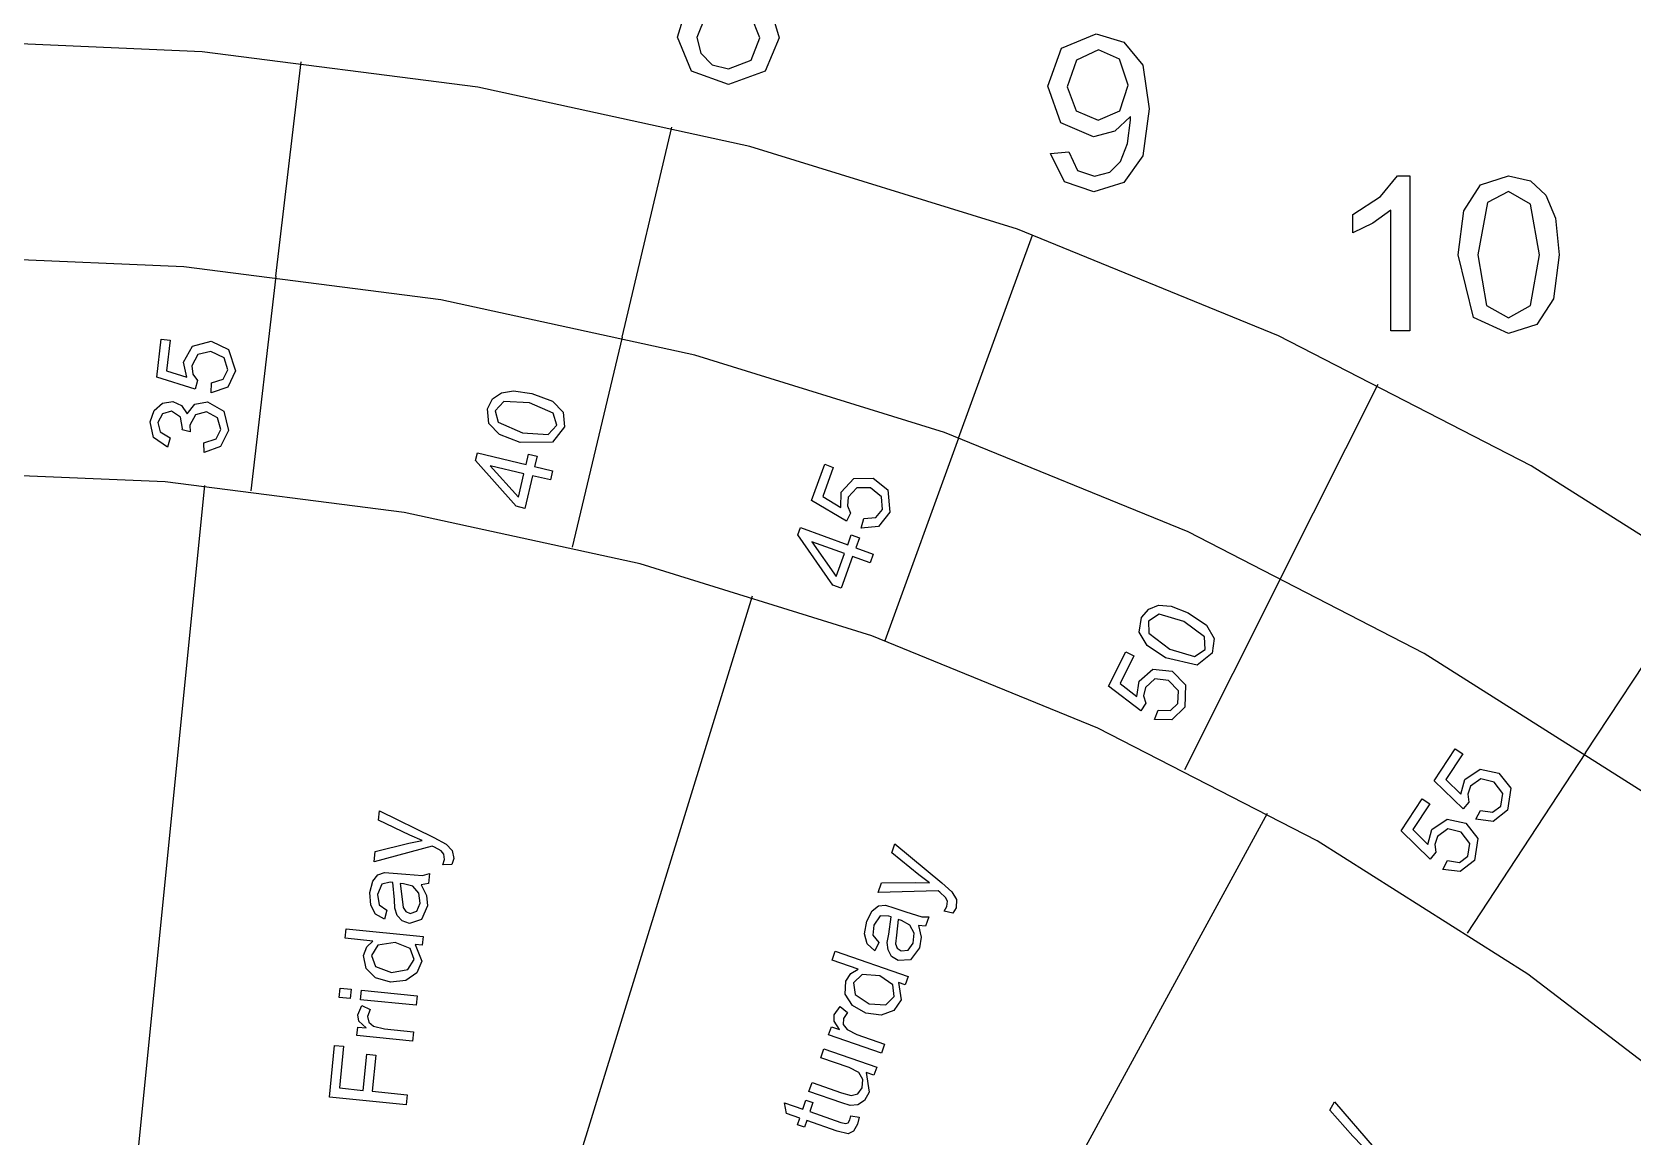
# Model space of a CAD drawing. Extents: x 7.9 to 57.9, y 5.2 to 55.2.
# Drawn here: x 33.88 to 48.72, y 34.07 to 44.31 of the extents above; entities that cross this region are included whole.
import ezdxf

# ---------------------------------------------------------------- set-up
doc = ezdxf.new("R2010")
doc.units = 0

msp = doc.modelspace()

# ---------------------------------------------------------------- linework, layer by layer
at = {"layer": 'dim'}
for p, q in [((35.458484, 44.127014), (32.890867, 44.23668)), ((38.011133, 43.798014), (35.458484, 44.127014)), ((40.533846, 43.249682), (38.011133, 43.798014)), ((43.011653, 42.482016), (40.533846, 43.249682)), ((45.429588, 41.495017), (43.011653, 42.482016)), ((47.772681, 40.288685), (45.429588, 41.495017)), ((50.025965, 38.863021), (47.772681, 40.288685))]:
    msp.add_line(p, q, dxfattribs=at)
at = {"layer": 'graphic border'}
for p, q in [((39.861784, 44.261161), (39.932097, 44.494558)), ((40.123501, 44.465261), (40.042446, 44.260185)), ((40.62545, 44.254324), (40.540489, 44.464284)), ((40.735799, 44.484792), (40.805136, 44.256277)), ((39.991665, 43.947686), (39.861784, 44.261161)), ((40.042446, 44.260185), (40.077601, 44.114677)), ((40.042446, 44.260185), (40.042446, 44.260185)), ((40.543418, 44.048272), (40.62545, 44.254324)), ((40.805136, 44.256277), (40.675255, 43.947686)), ((43.420499, 44.15836), (43.742761, 44.29117)), ((43.742761, 44.29117), (43.997642, 44.215976)), ((43.997642, 44.215976), (44.173423, 44.001134)), ((40.077601, 44.114677), (40.184046, 44.005304)), ((43.292571, 43.807777), (43.420499, 44.15836)), ((43.764317, 44.145652), (43.560218, 44.04995)), ((43.957674, 44.056787), (43.764317, 44.145652)), ((36.141453, 42.046956), (36.373651, 44.033974)), ((40.333458, 43.822689), (39.991665, 43.947686)), ((40.184046, 44.005304), (40.335414, 43.967217)), ((40.675255, 43.947686), (40.333458, 43.822689)), ((40.335414, 43.967217), (40.543418, 44.048272)), ((43.560218, 44.04995), (43.473305, 43.801906)), ((44.038729, 43.816553), (43.957674, 44.056787)), ((44.173423, 44.001134), (44.233968, 43.598794)), ((43.415615, 43.467936), (43.292571, 43.807777)), ((43.473305, 43.801906), (43.555336, 43.579251)), ((43.959629, 43.579251), (44.038729, 43.816553)), ((44.038729, 43.816553), (44.038729, 43.816553)), ((43.716396, 43.339031), (43.415615, 43.467936)), ((43.555336, 43.579251), (43.759435, 43.494291)), ((43.759435, 43.494291), (43.959629, 43.579251)), ((44.058189, 43.527504), (43.913658, 43.390786)), ((44.032869, 43.277508), (44.059248, 43.492349)), ((44.059248, 43.492349), (44.058189, 43.527504)), ((44.233968, 43.598794), (44.174399, 43.161298)), ((39.348093, 41.480748), (39.809341, 43.428079)), ((43.913658, 43.390786), (43.716396, 43.339031)), ((43.446865, 42.92204), (43.318936, 43.184734)), ((43.318936, 43.184734), (43.319008, 43.184724)), ((43.319008, 43.184724), (43.487952, 43.200361)), ((43.487952, 43.200361), (43.569983, 43.027509)), ((43.96744, 43.10954), (44.032869, 43.277508)), ((43.569983, 43.027509), (43.725254, 42.973798)), ((43.866856, 43.010909), (43.96744, 43.10954)), ((44.174399, 43.161298), (43.996666, 42.91423)), ((43.721277, 42.82927), (43.446865, 42.92204)), ((43.996666, 42.91423), (43.721277, 42.82927)), ((43.725254, 42.973798), (43.866856, 43.010909)), ((46.377071, 42.785868), (46.533318, 42.977272)), ((46.533318, 42.977272), (46.646599, 42.977272)), ((46.646599, 42.977272), (46.646599, 41.539785)), ((47.148548, 42.654034), (47.303821, 42.893288)), ((47.303821, 42.893288), (47.563583, 42.977272)), ((47.563583, 42.977272), (47.76573, 42.930399)), ((47.76573, 42.930399), (47.909285, 42.79661)), ((46.119259, 42.6179), (46.377071, 42.785868)), ((47.368273, 42.729228), (47.277453, 42.245832)), ((47.561631, 42.831765), (47.368273, 42.729228)), ((47.766706, 42.715555), (47.561631, 42.831765)), ((47.909285, 42.79661), (47.99815, 42.583721)), ((46.119259, 42.447979), (46.119259, 42.6179)), ((46.470821, 42.659892), (46.303829, 42.5388)), ((46.470821, 41.539785), (46.470821, 42.659892)), ((47.09679, 42.245832), (47.148548, 42.654034)), ((47.849714, 42.245832), (47.766706, 42.715555)), ((47.99815, 42.583721), (48.030376, 42.245832)), ((42.467421, 40.54677), (43.151447, 42.427956)), ((46.303829, 42.5388), (46.119259, 42.447979)), ((35.287309, 42.13433), (32.890866, 42.236685)), ((37.669781, 41.827264), (35.287309, 42.13433)), ((47.238392, 41.663805), (47.09679, 42.245832)), ((47.09679, 42.245832), (47.09679, 42.245832)), ((47.277453, 42.245832), (47.359484, 41.77611)), ((47.277453, 42.245832), (47.277453, 42.245832)), ((47.766706, 41.777087), (47.849714, 42.245832)), ((48.030376, 42.245832), (47.978619, 41.83861)), ((36.141453, 42.046956), (35.909281, 40.059938)), ((47.978619, 41.83861), (47.823348, 41.599353)), ((40.024313, 41.315487), (37.669781, 41.827264)), ((47.359484, 41.77611), (47.563583, 41.6599)), ((47.563583, 41.6599), (47.766706, 41.777087)), ((46.646599, 41.539785), (46.470821, 41.539785)), ((47.563583, 41.515372), (47.238392, 41.663805)), ((47.823348, 41.599353), (47.563583, 41.515372)), ((35.036931, 41.110908), (35.07826, 41.4645)), ((35.07826, 41.4645), (35.161687, 41.454749)), ((35.161687, 41.454749), (35.128521, 41.171002)), ((35.286228, 41.249919), (35.369107, 41.39953)), ((35.369107, 41.39953), (35.542474, 41.444168)), ((35.542474, 41.444168), (35.702753, 41.368398)), ((39.348093, 41.480748), (38.886872, 39.536063)), ((35.315149, 41.110347), (35.286228, 41.249919)), ((35.416618, 41.322194), (35.360636, 41.21762)), ((35.539414, 41.350617), (35.416618, 41.322194)), ((35.660424, 41.292221), (35.539414, 41.350617)), ((35.695485, 41.179958), (35.660424, 41.292221)), ((35.702753, 41.368398), (35.767262, 41.171568)), ((42.336933, 40.598999), (40.024313, 41.315487)), ((35.394117, 40.999342), (35.036931, 41.110908)), ((35.128521, 41.171002), (35.315149, 41.110347)), ((35.360636, 41.21762), (35.37113, 41.139204)), ((35.37113, 41.139204), (35.414367, 41.080066)), ((35.545142, 41.05888), (35.651527, 41.094136)), ((35.651527, 41.094136), (35.695485, 41.179958)), ((35.767262, 41.171568), (35.694399, 41.019308)), ((35.414367, 41.080066), (35.394117, 40.999342)), ((35.542179, 40.966301), (35.545142, 41.05888)), ((35.694399, 41.019308), (35.542179, 40.966301)), ((35.542179, 40.966301), (35.542179, 40.966301)), ((38.148403, 40.911836), (38.230057, 40.966259)), ((38.230057, 40.966259), (38.343894, 40.98495)), ((38.343894, 40.98495), (38.512021, 40.961662)), ((38.512021, 40.961662), (38.704203, 40.889521)), ((45.457235, 39.258251), (46.354833, 41.046832)), ((34.975906, 40.698638), (35.013663, 40.802883)), ((35.013663, 40.802883), (35.0903, 40.869642)), ((35.17261, 40.795612), (35.089266, 40.772413)), ((35.0903, 40.869642), (35.185036, 40.885127)), ((35.257128, 40.740501), (35.17261, 40.795612)), ((35.185036, 40.885127), (35.266055, 40.850591)), ((35.266055, 40.850591), (35.31764, 40.77032)), ((35.31764, 40.77032), (35.389722, 40.861211)), ((35.389722, 40.861211), (35.508274, 40.882754)), ((35.508274, 40.882754), (35.65846, 40.796366)), ((35.65846, 40.796366), (35.702901, 40.617121)), ((38.102281, 40.818881), (38.148403, 40.911836)), ((38.11319, 40.6828), (38.102281, 40.818881)), ((38.253055, 40.887542), (38.172859, 40.801156)), ((38.172859, 40.801156), (38.200454, 40.695245)), ((38.491188, 40.873764), (38.253055, 40.887542)), ((38.709701, 40.779315), (38.491188, 40.873764)), ((38.704203, 40.889521), (38.802716, 40.786375)), ((35.007912, 40.551822), (34.975906, 40.698638)), ((35.089266, 40.772413), (35.047931, 40.692185)), ((35.047931, 40.692185), (35.07002, 40.603564)), ((35.274494, 40.636697), (35.257128, 40.740501)), ((35.395771, 40.762165), (35.344805, 40.666838)), ((35.344805, 40.666838), (35.347302, 40.604106)), ((35.499311, 40.789888), (35.395771, 40.762165)), ((35.60006, 40.734846), (35.499311, 40.789888)), ((35.630613, 40.626058), (35.60006, 40.734846)), ((38.211703, 40.579654), (38.11319, 40.6828)), ((38.200454, 40.695245), (38.425193, 40.595307)), ((38.663215, 40.581052), (38.743299, 40.666962)), ((38.813624, 40.650292), (38.703894, 40.509178)), ((38.743299, 40.666962), (38.709701, 40.779315)), ((38.802716, 40.786375), (38.813624, 40.650292)), ((35.13522, 40.463193), (35.007912, 40.551822)), ((35.07002, 40.603564), (35.160956, 40.548683)), ((35.160956, 40.548683), (35.13522, 40.463193)), ((35.271799, 40.62276), (35.274494, 40.636697)), ((35.347302, 40.604106), (35.271799, 40.62276)), ((35.474648, 40.503179), (35.587795, 40.541579)), ((35.476085, 40.41451), (35.474648, 40.503179)), ((35.587795, 40.541579), (35.630613, 40.626058)), ((35.702901, 40.617121), (35.628922, 40.467944)), ((38.404359, 40.5074), (38.211703, 40.579654)), ((38.703894, 40.509178), (38.404358, 40.507398)), ((38.404358, 40.507398), (38.404359, 40.5074)), ((38.425193, 40.595307), (38.663215, 40.581052)), ((38.425193, 40.595307), (38.425193, 40.595307)), ((42.467421, 40.54677), (41.783368, 38.668231)), ((44.593672, 39.6778), (42.336933, 40.598999)), ((35.476159, 40.414507), (35.476085, 40.41451)), ((35.628922, 40.467944), (35.476159, 40.414507)), ((37.991727, 40.339706), (38.008282, 40.409558)), ((38.008282, 40.409558), (38.459702, 40.302569)), ((38.459702, 40.302569), (38.482001, 40.396655)), ((38.482001, 40.396655), (38.560405, 40.378073)), ((38.560405, 40.378073), (38.538106, 40.283987)), ((35.116132, 40.141642), (32.890864, 40.236686)), ((38.367805, 39.914825), (37.991727, 40.339706)), ((38.439431, 40.217036), (38.125338, 40.291478)), ((38.125338, 40.291478), (38.387739, 39.998932)), ((38.387739, 39.998932), (38.439431, 40.217036)), ((38.538106, 40.283987), (38.704893, 40.244458)), ((38.704893, 40.244458), (38.684622, 40.158925)), ((41.105294, 39.969472), (41.227054, 40.304005)), ((41.305983, 40.275277), (41.208274, 40.006825)), ((41.227054, 40.304005), (41.305983, 40.275277)), ((35.479625, 40.107563), (34.683082, 32.146252)), ((37.328428, 39.856509), (35.116132, 40.141642)), ((38.517835, 40.198454), (38.446209, 39.896243)), ((38.684622, 40.158925), (38.517835, 40.198454)), ((41.37993, 40.047245), (41.495078, 40.173712)), ((41.523473, 40.087501), (41.444885, 39.998659)), ((41.495078, 40.173712), (41.674066, 40.177163)), ((41.649514, 40.08684), (41.523473, 40.087501)), ((41.753796, 40.002114), (41.649514, 40.08684)), ((41.674066, 40.177163), (41.812552, 40.066476)), ((41.812552, 40.066476), (41.829929, 39.860072)), ((38.446209, 39.896243), (38.367805, 39.914825)), ((41.427123, 39.778541), (41.105294, 39.969472)), ((41.208274, 40.006825), (41.375884, 39.904765)), ((41.375884, 39.904765), (41.37993, 40.047245)), ((41.444885, 39.998659), (41.43701, 39.919934)), ((41.43701, 39.919934), (41.465444, 39.852419)), ((41.762022, 39.884788), (41.753796, 40.002114)), ((39.514778, 39.381288), (37.328428, 39.856509)), ((41.465444, 39.852419), (41.427123, 39.778541)), ((41.563576, 39.712247), (41.587808, 39.801645)), ((41.587808, 39.801645), (41.699458, 39.811419)), ((41.699458, 39.811419), (41.762022, 39.884788)), ((41.829929, 39.860072), (41.723917, 39.728722)), ((40.9787, 39.650211), (41.003253, 39.717669)), ((41.302909, 39.18454), (40.9787, 39.650211)), ((41.003253, 39.717669), (41.4392, 39.558997)), ((41.4392, 39.558997), (41.472271, 39.649858)), ((41.472271, 39.649858), (41.547988, 39.622299)), ((41.547988, 39.622299), (41.514917, 39.531438)), ((41.723917, 39.728722), (41.563576, 39.712247)), ((41.563576, 39.712247), (41.563576, 39.712247)), ((46.780559, 38.551891), (44.593672, 39.6778)), ((41.409136, 39.476396), (41.105808, 39.586798)), ((41.105808, 39.586798), (41.332472, 39.265764)), ((41.332472, 39.265764), (41.409136, 39.476396)), ((41.514917, 39.531438), (41.675987, 39.472814)), ((41.675987, 39.472814), (41.645923, 39.390212)), ((41.662211, 38.715978), (39.514778, 39.381288)), ((41.484853, 39.448837), (41.378626, 39.156981)), ((41.645923, 39.390212), (41.484853, 39.448837)), ((41.378626, 39.156981), (41.302909, 39.18454)), ((45.457235, 39.258251), (44.559637, 37.472316)), ((48.277108, 37.631066), (49.376106, 39.300584)), ((40.554486, 39.080981), (38.196443, 31.43717)), ((44.141178, 38.748646), (44.161947, 38.883577)), ((44.161947, 38.883577), (44.228263, 38.96339)), ((44.324492, 38.915616), (44.226534, 38.850053)), ((44.228263, 38.96339), (44.320267, 38.997515)), ((44.320267, 38.997515), (44.435348, 38.989448)), ((44.553027, 38.847289), (44.324492, 38.915616)), ((44.435348, 38.989448), (44.593573, 38.928016)), ((44.593573, 38.928016), (44.763938, 38.813499)), ((44.213249, 38.625564), (44.141178, 38.748646)), ((44.226534, 38.850053), (44.228961, 38.740633)), ((44.228961, 38.740633), (44.424595, 38.59156)), ((44.74387, 38.704996), (44.553027, 38.847289)), ((44.763938, 38.813499), (44.836005, 38.690415)), ((43.757755, 37.86058), (41.662211, 38.715978)), ((44.384049, 38.510828), (44.213249, 38.625564)), ((44.424595, 38.59156), (44.652912, 38.522799)), ((44.424595, 38.59156), (44.424595, 38.59156)), ((44.652912, 38.522799), (44.750649, 38.587924)), ((44.750649, 38.587924), (44.74387, 38.704996)), ((44.836005, 38.690415), (44.815236, 38.555484)), ((43.857041, 38.248158), (44.016815, 38.566293)), ((44.091875, 38.528596), (43.963661, 38.273302)), ((44.016815, 38.566293), (44.091875, 38.528596)), ((44.384051, 38.510824), (44.384049, 38.510828)), ((44.675923, 38.443476), (44.384051, 38.510824)), ((44.815236, 38.555484), (44.675923, 38.443476)), ((48.883624, 37.22127), (46.780559, 38.551891)), ((44.118286, 38.152476), (44.138849, 38.293521)), ((44.138849, 38.293521), (44.2679, 38.405765)), ((44.286089, 38.316846), (44.197719, 38.237725)), ((44.2679, 38.405765), (44.446078, 38.388413)), ((44.411202, 38.301553), (44.286089, 38.316846)), ((44.50494, 38.205295), (44.411202, 38.301553)), ((44.446078, 38.388413), (44.570776, 38.262398)), ((44.154526, 38.021156), (43.857041, 38.248158)), ((43.963661, 38.273302), (44.118286, 38.152476)), ((44.197719, 38.237725), (44.180759, 38.160446)), ((44.180759, 38.160446), (44.201166, 38.090088)), ((44.499491, 38.08781), (44.50494, 38.205295)), ((44.570776, 38.262398), (44.564074, 38.055375)), ((44.201166, 38.090088), (44.154526, 38.021156)), ((44.282355, 37.939472), (44.316803, 38.025455)), ((44.316803, 38.025455), (44.428833, 38.022197)), ((44.428833, 38.022197), (44.499491, 38.08781)), ((44.564074, 38.055375), (44.443531, 37.937217)), ((45.788435, 36.815093), (43.757755, 37.86058)), ((44.282359, 37.93947), (44.282355, 37.939472)), ((44.443531, 37.937217), (44.282359, 37.93947)), ((46.872595, 37.371819), (47.068221, 37.669254)), ((47.138398, 37.623098), (46.981414, 37.384418)), ((47.068221, 37.669254), (47.138398, 37.623098)), ((48.277108, 37.631066), (47.178083, 35.958901)), ((46.981414, 37.384418), (47.120969, 37.246456)), ((47.120969, 37.246456), (47.157766, 37.38416)), ((47.157766, 37.38416), (47.298973, 37.480663)), ((47.306722, 37.39023), (47.209763, 37.321904)), ((47.298973, 37.480663), (47.473933, 37.442745)), ((47.429215, 37.360517), (47.306722, 37.39023)), ((47.473933, 37.442745), (47.583159, 37.303102)), ((47.141717, 37.111815), (46.872595, 37.371819)), ((47.209763, 37.321904), (47.183947, 37.247119)), ((47.183947, 37.247119), (47.196044, 37.174866)), ((47.511143, 37.254025), (47.429215, 37.360517)), ((47.492092, 37.137967), (47.511143, 37.254025)), ((47.583159, 37.303102), (47.552469, 37.098257)), ((37.091327, 37.006999), (37.100079, 37.094465)), ((37.100079, 37.094465), (37.605226, 36.845643)), ((46.566946, 36.907104), (46.762573, 37.204539)), ((46.832749, 37.158383), (46.675765, 36.9197)), ((46.762573, 37.204539), (46.832749, 37.158383)), ((47.196044, 37.174866), (47.141717, 37.111815)), ((47.259203, 37.01584), (47.3034, 37.097242)), ((47.3034, 37.097242), (47.414293, 37.081002)), ((47.414293, 37.081002), (47.492092, 37.137967)), ((47.552469, 37.098257), (47.419021, 36.994893)), ((37.381072, 36.8666), (37.091327, 37.006999)), ((45.325447, 37.07015), (41.499418, 30.045463)), ((46.852117, 36.919443), (46.993325, 37.015948)), ((46.993325, 37.015948), (47.168283, 36.978028)), ((47.168283, 36.978028), (47.27751, 36.838387)), ((47.419021, 36.994893), (47.259203, 37.01584)), ((47.259203, 37.01584), (47.259203, 37.01584)), ((37.062202, 36.715937), (37.371784, 36.793421)), ((37.371784, 36.793421), (37.495066, 36.818875)), ((37.495066, 36.818875), (37.381072, 36.8666)), ((37.605226, 36.845643), (37.717419, 36.784846)), ((47.741281, 35.579517), (45.788435, 36.815093)), ((46.836069, 36.6471), (46.566946, 36.907104)), ((46.675765, 36.9197), (46.815319, 36.781739)), ((46.815319, 36.781739), (46.852117, 36.919443)), ((46.904114, 36.857189), (46.878297, 36.782401)), ((47.001073, 36.925512), (46.904114, 36.857189)), ((47.123565, 36.8958), (47.001073, 36.925512)), ((47.205495, 36.78931), (47.123565, 36.8958)), ((47.27751, 36.838387), (47.246819, 36.633539)), ((37.589377, 36.765758), (37.052769, 36.621668)), ((37.052769, 36.621668), (37.062202, 36.715937)), ((37.609977, 36.755852), (37.589377, 36.765758)), ((37.672415, 36.722612), (37.609977, 36.755852)), ((37.696757, 36.69122), (37.672415, 36.722612)), ((37.689029, 36.594326), (37.701804, 36.643599)), ((37.701804, 36.643599), (37.696757, 36.69122)), ((37.717419, 36.784846), (37.775239, 36.725073)), ((37.788446, 36.651117), (37.772117, 36.595821)), ((37.775239, 36.725073), (37.788446, 36.651117)), ((41.847845, 36.70357), (41.87667, 36.786612)), ((42.097062, 36.499719), (41.847845, 36.70357)), ((41.87667, 36.786612), (42.31022, 36.427279)), ((46.890394, 36.710149), (46.836069, 36.6471)), ((46.878297, 36.782401), (46.890394, 36.710149)), ((47.108645, 36.616287), (47.186442, 36.67325)), ((47.186442, 36.67325), (47.205495, 36.78931)), ((37.03887, 36.442996), (37.084307, 36.499796)), ((37.084307, 36.499796), (37.146313, 36.521076)), ((37.146313, 36.521076), (37.227413, 36.517374)), ((37.227413, 36.517374), (37.344031, 36.505705)), ((37.344031, 36.505705), (37.499089, 36.495587)), ((37.499089, 36.495587), (37.563036, 36.511763)), ((37.563036, 36.511763), (37.553894, 36.420412)), ((37.772123, 36.595823), (37.689029, 36.594326)), ((37.772117, 36.595821), (37.772123, 36.595823)), ((42.196856, 36.426827), (42.097062, 36.499719)), ((46.953555, 36.551125), (46.99775, 36.632525)), ((47.113373, 36.530178), (46.953555, 36.551125)), ((46.953555, 36.551125), (46.953555, 36.551125)), ((46.99775, 36.632525), (47.108645, 36.616287)), ((47.246819, 36.633539), (47.113373, 36.530178)), ((37.012566, 36.337166), (37.03887, 36.442996)), ((37.123291, 36.413935), (37.083682, 36.317288)), ((37.201086, 36.431173), (37.123291, 36.413935)), ((37.223859, 36.428362), (37.201086, 36.431173)), ((37.238377, 36.269368), (37.223859, 36.428362)), ((37.292361, 36.421505), (37.311109, 36.27534)), ((37.324434, 36.418285), (37.292361, 36.421505)), ((37.410491, 36.395447), (37.324434, 36.418285)), ((37.465443, 36.331545), (37.410491, 36.395447)), ((37.488492, 36.4093), (37.488431, 36.40925)), ((37.488431, 36.40925), (37.537356, 36.309634)), ((37.553894, 36.420412), (37.488492, 36.4093)), ((41.720855, 36.337729), (41.751921, 36.427227)), ((42.276255, 36.353258), (41.720855, 36.337729)), ((41.751921, 36.427227), (42.071036, 36.430697)), ((42.071036, 36.430697), (42.196856, 36.426827)), ((42.293992, 36.33884), (42.276255, 36.353258)), ((42.31022, 36.427279), (42.405228, 36.342093)), ((37.019302, 36.218211), (37.012566, 36.337166)), ((37.063564, 36.13575), (37.019302, 36.218211)), ((37.083682, 36.317288), (37.096418, 36.223748)), ((37.096418, 36.223748), (37.168378, 36.172867)), ((37.243708, 36.190311), (37.238377, 36.269368)), ((37.311109, 36.27534), (37.320982, 36.197299)), ((37.320982, 36.197299), (37.346198, 36.159931)), ((37.44722, 36.164048), (37.478326, 36.239463)), ((37.478326, 36.239463), (37.465443, 36.331545)), ((37.544735, 36.211721), (37.490352, 36.085143)), ((37.537356, 36.309634), (37.544735, 36.211721)), ((41.665843, 36.167175), (41.723229, 36.211873)), ((41.723229, 36.211873), (41.788478, 36.218172)), ((41.788478, 36.218172), (41.866502, 36.195738)), ((42.347003, 36.292009), (42.293992, 36.33884)), ((42.333372, 36.163374), (42.35724, 36.208333)), ((42.36339, 36.255821), (42.347003, 36.292009)), ((42.35724, 36.208333), (42.36339, 36.255821)), ((42.405228, 36.342093), (42.447586, 36.270527)), ((42.447586, 36.270527), (42.443256, 36.195523)), ((37.148158, 36.088513), (37.063564, 36.13575)), ((37.168378, 36.172867), (37.148158, 36.088513)), ((37.266054, 36.124273), (37.243708, 36.190311)), ((37.312069, 36.074026), (37.266054, 36.124273)), ((37.379368, 36.050114), (37.312069, 36.074026)), ((37.346198, 36.159931), (37.386285, 36.143635)), ((37.490352, 36.085143), (37.379368, 36.050114)), ((37.386285, 36.143635), (37.44722, 36.164048)), ((41.594608, 35.953083), (41.61568, 36.070347)), ((41.61568, 36.070347), (41.665843, 36.167175)), ((41.741209, 36.119303), (41.680238, 36.034497)), ((41.82088, 36.118003), (41.741209, 36.119303)), ((41.819577, 35.951962), (41.842377, 36.10998)), ((41.842377, 36.10998), (41.82088, 36.118003)), ((41.866502, 36.195738), (41.977223, 36.157304)), ((41.907418, 36.087398), (41.891706, 35.940875)), ((41.937873, 36.076838), (41.907418, 36.087398)), ((42.016273, 36.03464), (41.937873, 36.076838)), ((41.977223, 36.157304), (42.12569, 36.111455)), ((42.12569, 36.111455), (42.191647, 36.112337)), ((42.191647, 36.112337), (42.161541, 36.025606)), ((42.414542, 36.145533), (42.333372, 36.163374)), ((42.443256, 36.195523), (42.414532, 36.145531)), ((42.414532, 36.145531), (42.414542, 36.145533)), ((36.783578, 35.912922), (36.792282, 35.999901)), ((37.03917, 35.887347), (36.783578, 35.912922)), ((36.792282, 35.999901), (37.504635, 35.928619)), ((37.504635, 35.928619), (37.496508, 35.847478)), ((41.618509, 35.862595), (41.594608, 35.953083)), ((41.680238, 36.034497), (41.670903, 35.940556)), ((41.670903, 35.940556), (41.729079, 35.874355)), ((41.806403, 35.873827), (41.819577, 35.951962)), ((41.891706, 35.940875), (41.883187, 35.862676)), ((42.054883, 35.959723), (42.016273, 36.03464)), ((42.046029, 35.867167), (42.054883, 35.959723)), ((42.095344, 36.029988), (42.095279, 36.029946)), ((42.095279, 36.029946), (42.119732, 35.921691)), ((42.161541, 36.025606), (42.095344, 36.029988)), ((42.119732, 35.921691), (42.104171, 35.824741)), ((36.953973, 35.752073), (36.982217, 35.833172)), ((36.975976, 35.633556), (36.953973, 35.752073)), ((36.982217, 35.833172), (37.03917, 35.887347)), ((37.08683, 35.84872), (37.027202, 35.753095)), ((37.027202, 35.753095), (37.065048, 35.65066)), ((37.246409, 35.873977), (37.08683, 35.84872)), ((37.385718, 35.819303), (37.246409, 35.873977)), ((37.422641, 35.71745), (37.385718, 35.819303)), ((37.496508, 35.847478), (37.431396, 35.853993)), ((37.431396, 35.853993), (37.49373, 35.701995)), ((41.294436, 35.71088), (41.323101, 35.793459)), ((41.323101, 35.793459), (41.999423, 35.558695)), ((41.689822, 35.797004), (41.618509, 35.862595)), ((41.729079, 35.874355), (41.689822, 35.797004)), ((41.812804, 35.804402), (41.806403, 35.873827)), ((41.84589, 35.744844), (41.812804, 35.804402)), ((41.883187, 35.862676), (41.899036, 35.820471)), ((41.899036, 35.820471), (41.934249, 35.795337)), ((41.934249, 35.795337), (41.998261, 35.80104)), ((41.998261, 35.80104), (42.046029, 35.867167)), ((42.104171, 35.824741), (42.021882, 35.714253)), ((37.064944, 35.546619), (36.975976, 35.633556)), ((37.065048, 35.65066), (37.211306, 35.596763)), ((37.211306, 35.596763), (37.363692, 35.623722)), ((37.363692, 35.623722), (37.422641, 35.71745)), ((37.49373, 35.701995), (37.448337, 35.591693)), ((41.5371, 35.626647), (41.294436, 35.71088)), ((41.469122, 35.587177), (41.5371, 35.626647)), ((41.905795, 35.705957), (41.84589, 35.744844)), ((42.021882, 35.714253), (41.905795, 35.705957)), ((37.202311, 35.506867), (37.064944, 35.546619)), ((37.345561, 35.520998), (37.202311, 35.506867)), ((37.211306, 35.596763), (37.211306, 35.596763)), ((37.448337, 35.591693), (37.345561, 35.520998)), ((41.416698, 35.394467), (41.422817, 35.514857)), ((41.422817, 35.514857), (41.469122, 35.587177)), ((41.574485, 35.578005), (41.49428, 35.498842)), ((41.49428, 35.498842), (41.507304, 35.390421)), ((41.735567, 35.565513), (41.574485, 35.578005)), ((41.85837, 35.479982), (41.735567, 35.565513)), ((41.870631, 35.372341), (41.85837, 35.479982)), ((41.972677, 35.481659), (41.910856, 35.503118)), ((41.910856, 35.503118), (41.936186, 35.340797)), ((41.999423, 35.558695), (41.972677, 35.481659)), ((49.60332, 34.153852), (47.741281, 35.579517)), ((36.728578, 35.363357), (36.73733, 35.450823)), ((36.829163, 35.353292), (36.728578, 35.363357)), ((36.73733, 35.450823), (36.837915, 35.440758)), ((36.837915, 35.440758), (36.829163, 35.353292)), ((36.92489, 35.343713), (36.933642, 35.431179)), ((37.440931, 35.292075), (36.92489, 35.343713)), ((36.933642, 35.431179), (37.449684, 35.379541)), ((37.449684, 35.379541), (37.440931, 35.292075)), ((41.483041, 35.289249), (41.416698, 35.394467)), ((41.507304, 35.390421), (41.637046, 35.30403)), ((41.791527, 35.294863), (41.870631, 35.372341)), ((41.936186, 35.340797), (41.86642, 35.244055)), ((36.898991, 35.202506), (36.936169, 35.289582)), ((36.910832, 35.144391), (36.898991, 35.202506)), ((36.936169, 35.289582), (37.014302, 35.251333)), ((37.014302, 35.251333), (36.988928, 35.18909)), ((36.988928, 35.18909), (37.001282, 35.135832)), ((41.312598, 35.143715), (41.314577, 35.202991)), ((41.314577, 35.202991), (41.370961, 35.279052)), ((41.370961, 35.279052), (41.438077, 35.223704)), ((41.398942, 35.169055), (41.398565, 35.114393)), ((41.438077, 35.223704), (41.398942, 35.169055)), ((41.607421, 35.218684), (41.483041, 35.289249)), ((41.750036, 35.199161), (41.607421, 35.218684)), ((41.637046, 35.30403), (41.791527, 35.294863)), ((41.637046, 35.30403), (41.637046, 35.30403)), ((41.86642, 35.244055), (41.750036, 35.199161)), ((36.891583, 35.010862), (36.89946, 35.08958)), ((37.407624, 34.959224), (36.891583, 35.010862)), ((36.89946, 35.08958), (36.97769, 35.081751)), ((36.97769, 35.081751), (36.910832, 35.144391)), ((37.001282, 35.135832), (37.045641, 35.098508)), ((37.045641, 35.098508), (37.146225, 35.073712)), ((37.146225, 35.073712), (37.416394, 35.046678)), ((37.416394, 35.046678), (37.407624, 34.959224)), ((41.262864, 35.018309), (41.288806, 35.093045)), ((41.752806, 34.848241), (41.262864, 35.018309)), ((41.288806, 35.093045), (41.363082, 35.067262)), ((41.363082, 35.067262), (41.312598, 35.143715)), ((41.398565, 35.114393), (41.433046, 35.067787)), ((41.433046, 35.067787), (41.525122, 35.020311)), ((41.525122, 35.020311), (41.781626, 34.931274)), ((36.636145, 34.43963), (36.684233, 34.920202)), ((36.684233, 34.920202), (36.768298, 34.91179)), ((36.768298, 34.91179), (36.729642, 34.525487)), ((41.189196, 34.806098), (41.218021, 34.88914)), ((41.218021, 34.88914), (41.707964, 34.719072)), ((41.781626, 34.931274), (41.752806, 34.848241)), ((36.950249, 34.503412), (36.983701, 34.837722)), ((36.983701, 34.837722), (37.067763, 34.82931)), ((37.067763, 34.82931), (37.03431, 34.495001)), ((41.451697, 34.714979), (41.189196, 34.806098)), ((41.542849, 34.667823), (41.451697, 34.714979)), ((41.707964, 34.719072), (41.682185, 34.644789)), ((41.080155, 34.491917), (41.108979, 34.574956)), ((41.108979, 34.574956), (41.380708, 34.480634)), ((41.578968, 34.603593), (41.542849, 34.667823)), ((41.573548, 34.5269), (41.578968, 34.603593)), ((41.682185, 34.644789), (41.610216, 34.669771)), ((41.610216, 34.669771), (41.639289, 34.485476)), ((37.348498, 34.368349), (36.636145, 34.43963)), ((36.729642, 34.525487), (36.950249, 34.503412)), ((37.03431, 34.495001), (37.357931, 34.462617)), ((37.357931, 34.462617), (37.348498, 34.368349)), ((41.383715, 34.386545), (41.080155, 34.491917)), ((41.380708, 34.480634), (41.470123, 34.455282)), ((41.470123, 34.455282), (41.533323, 34.470563)), ((41.533323, 34.470563), (41.573548, 34.5269)), ((41.639289, 34.485476), (41.594507, 34.410039)), ((40.873615, 34.28861), (40.852455, 34.388487)), ((40.852455, 34.388487), (41.023613, 34.329075)), ((40.994947, 34.246493), (40.873615, 34.28861)), ((41.023613, 34.329075), (41.052598, 34.412577)), ((41.052598, 34.412577), (41.117186, 34.390157)), ((41.117186, 34.390157), (41.088201, 34.306655)), ((41.088201, 34.306655), (41.374692, 34.207209)), ((41.462982, 34.364716), (41.383715, 34.386545)), ((41.458841, 34.23072), (41.468268, 34.268285)), ((41.533608, 34.36863), (41.462982, 34.364716)), ((41.468268, 34.268285), (41.545784, 34.254821)), ((41.468268, 34.268285), (41.468268, 34.268285)), ((41.594507, 34.410039), (41.533608, 34.36863)), ((45.907729, 34.320488), (45.949769, 34.397686)), ((46.120186, 34.078567), (45.907729, 34.320488)), ((45.949769, 34.397686), (46.318596, 33.972184)), ((40.973809, 34.185597), (40.994947, 34.246493)), ((41.038397, 34.163177), (40.973809, 34.185597)), ((41.059535, 34.224073), (41.038397, 34.163177)), ((41.341412, 34.126229), (41.059535, 34.224073)), ((41.443201, 34.102267), (41.341412, 34.126229)), ((41.374692, 34.207209), (41.421804, 34.195505)), ((41.421804, 34.195505), (41.442913, 34.204198)), ((41.442913, 34.204198), (41.458841, 34.23072)), ((41.492739, 34.124357), (41.443201, 34.102267)), ((41.531378, 34.189518), (41.492739, 34.124357)), ((41.545784, 34.254821), (41.531378, 34.189518)), ((46.206689, 33.990309), (46.120186, 34.078567))]:
    msp.add_line(p, q, dxfattribs=at)

doc.saveas('drawing.dxf')
